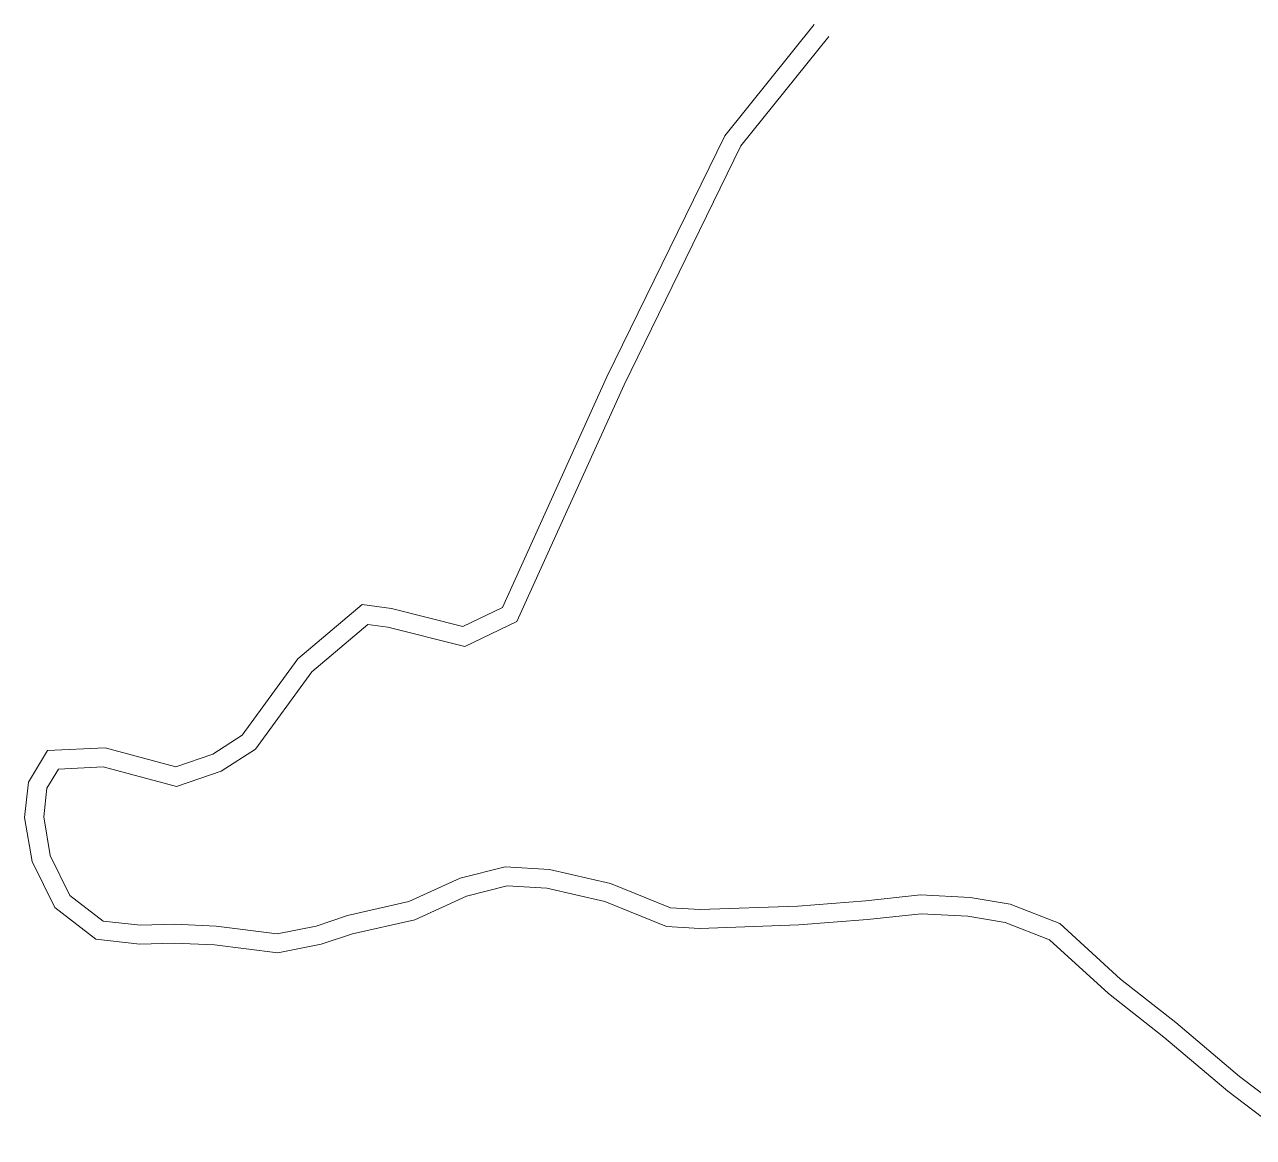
# Model space of a CAD drawing. Header units: metres. Extents: x 720607 to 802837, y 8371180 to 8431151.
# Drawn here: x 720607 to 741164, y 8404993 to 8423602 of the extents above; entities that cross this region are included whole.
import ezdxf

# ---------------------------------------------------------------- set-up
doc = ezdxf.new("R2010")
doc.units = ezdxf.units.M
doc.layers.add('PERFIL', color=150, linetype='Continuous', lineweight=9)

msp = doc.modelspace()

# ---------------------------------------------------------------- linework, layer by layer
at = {"layer": 'PERFIL', "flags": 128}
for points in [[(741755.994, 8404992.806), (740734.434, 8405764.143), (739666.029, 8406668.718), (738737.077, 8407400.04), (737753.973, 8408297.642), (737009.163, 8408584.717), (736389.107, 8408692.404), (735604.423, 8408733.646), (734708.1, 8408634.192), (733561.267, 8408546.095), (731904.342, 8408487.828), (731342.799, 8408520.815), (730314.131, 8408937.671), (729346.029, 8409158.647), (728678.451, 8409197.862), (727997.053, 8409027.747), (727135.505, 8408634.022), (726094.404, 8408397.307), (725566.603, 8408221.615), (724841.698, 8408076.834), (723785.258, 8408212.475), (723111.07, 8408240.527), (722532.893, 8408225.723), (721797.898, 8408306.224), (721112.833, 8408835.184), (720732.6, 8409608.637), (720606.528, 8410343.042), (720674.922, 8410934.975), (720990.775, 8411460.672), (721956.273, 8411508.285), (723137.109, 8411189.1), (723756.091, 8411402.775), (724246.075, 8411718.458), (725176.806, 8412997.668), (726254.567, 8413905.118), (726742.799, 8413837.401), (727939.824, 8413538.557), (728599.932, 8413854.131), (730348.391, 8417710.133), (732319.85, 8421743.66), (733817.206, 8423601.859)], [(741882.221, 8405293.923), (740932.121, 8406011.303), (739866.155, 8406913.813), (738941.857, 8407641.471), (737923.315, 8408571.428), (737093.931, 8408891.101), (736424.604, 8409007.345), (735595.219, 8409050.937), (734678.531, 8408949.223), (733543.585, 8408862.039), (731908.067, 8408804.525), (731413.346, 8408833.586), (730409.356, 8409240.442), (729390.813, 8409472.932), (728648.733, 8409516.523), (727892.101, 8409327.626), (727033.616, 8408935.3), (726009.169, 8408702.372), (725485.347, 8408528.005), (724830.57, 8408397.23), (723812.028, 8408528.005), (723113.6, 8408557.066), (722546.126, 8408542.536), (721920.809, 8408611.024), (721364.337, 8409040.694), (721036.677, 8409707.202), (720926.018, 8410351.826), (720981.348, 8410830.69), (721175.001, 8411153.002), (721921.952, 8411189.838), (723148.426, 8410858.317), (723895.377, 8411116.167), (724467.117, 8411484.524), (725409.998, 8412780.432), (726350.602, 8413572.399), (726682.58, 8413526.354), (727973.605, 8413204.042), (728840.437, 8413618.444), (730634.635, 8417575.317), (732588.485, 8421572.817), (732588.485, 8421572.817), (734063.55, 8423403.353)]]:
    msp.add_lwpolyline(points, dxfattribs=at)

doc.saveas('drawing.dxf')
